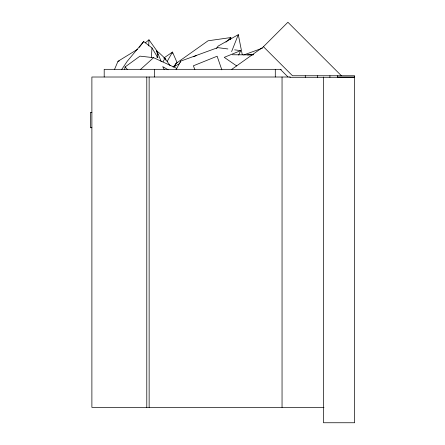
<?xml version="1.0" encoding="UTF-8"?>
<svg xmlns="http://www.w3.org/2000/svg" width="445" height="445" viewBox="0 0 445 445"><rect width="100%" height="100%" fill="white"/><g stroke="black" fill="none" stroke-linecap="round" stroke-linejoin="round"><path stroke-width="0.67" d="M172.432 53.433L172.482 52.054L163.721 58.123M148.713 45.896L148.947 39.805L145.331 42.859M151.411 57.577L151.968 47.926L143.702 41.519L127.22 61.293L121.557 69.731M230.56 39.599L230.888 37.541L208.043 40.795L175.553 63.802L174.963 66.505M124.578 69.598L125.123 66.917L139.969 56.137L153.564 57.672L176.665 68.341M180.297 62.528L180.587 61.171L217.789 47.632L227.885 48.956M231.611 51.592L238.303 34.643L218.106 46.119L216.565 48.427M114.465 69.576L117.986 61.293L137.511 49.328M238.659 55.074L240.673 50.641L234.615 49.846M176.103 69.704L180.587 61.171M163.02 61.833L164.928 58.278L158.353 52.071L157.28 52.949M167.214 61.399L172.482 52.054L177.021 62.472L173.3 66.911M139.302 47.37L143.702 41.519M225.938 42.169L230.888 37.541M140.336 69.62L153.564 57.672M231.812 69.325L263.078 47.07L287.898 22.25L341.404 75.756M172.988 66.945L179.708 63.652M193.759 56.765L196.201 55.569M240.673 50.641L224.258 57.349L236.707 65.966M243.654 54.996L262.583 48.105M117.986 61.293L119.327 60.965M247.448 54.952L253.583 54.407M281.296 69.325L104.197 69.325L104.197 76.963M290.363 77.013L91.887 77.013L91.887 407.386L323.982 407.386M337.744 77.013L354.648 77.013M354.648 77.297L289.845 77.297L289.845 77.013M91.887 112.357L90.352 112.357L90.352 127.726L91.887 127.726M232.446 54.752L253.188 54.913M168.127 69.748L162.714 66.639L164.322 69.693M156.74 56.966L157.836 57.717L156.762 50.713L148.947 39.805M263.446 46.703L292.499 75.756L354.648 75.756L354.648 422.75L323.454 422.75L323.454 77.013M280.344 69.325L288.026 77.013M125.123 66.917L127.37 69.453M170.079 65.582L164.928 58.278L165.629 60.114M151.968 47.926L157.836 57.717M161.19 61.538L156.762 50.713L157.997 54.618M194.849 69.665L193.391 65.793L217.121 56.22L221.833 69.809M238.303 34.643L242.264 54.696M337.588 75.756L337.588 77.297M329.923 75.756L329.923 77.297M317.368 75.756L317.368 77.297M305.292 75.756L305.292 77.297M282.047 77.013L282.047 407.386M275.288 69.325L275.288 76.963M154.348 69.325L154.348 76.963M149.136 77.013L149.136 407.386M146.789 77.013L146.789 407.386"/></g></svg>
